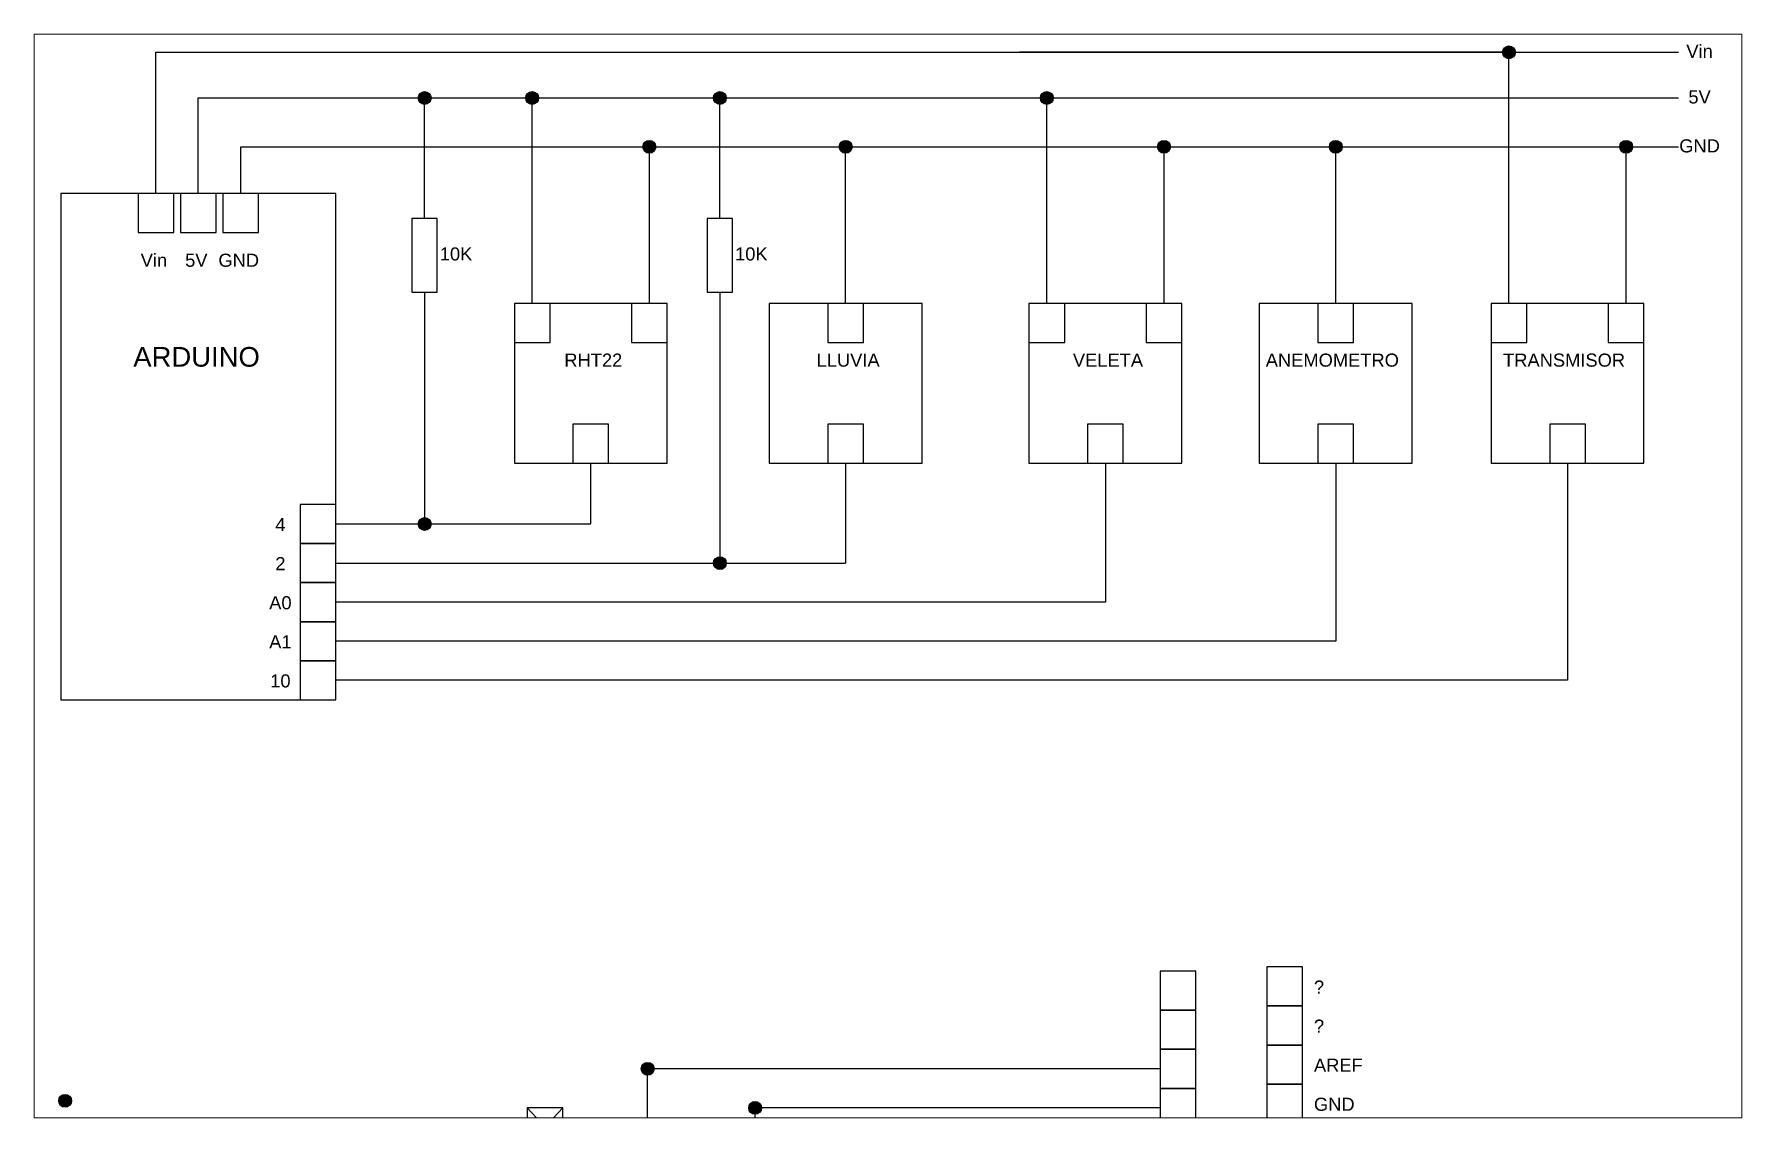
# Paper-space layout 'Sheet2' of a CAD drawing. Header units: millimetres. Extents: x 40 to 364, y 26 to 231.
# The model-space entities are those that its viewports show. They can reach past a viewport. Long polylines and large blocks are cut down to what shows.
import ezdxf
from ezdxf.enums import TextEntityAlignment as Align

# ---------------------------------------------------------------- set-up
doc = ezdxf.new("R2010")
doc.units = ezdxf.units.MM
doc.styles.get("Standard").update_dxf_attribs({"font": 'arial.ttf'})

# ---------------------------------------------------------------- blocks, each defined once
blk = doc.blocks.new('Conexion')
h = blk.add_hatch(color=256)
h.paths.add_polyline_path([(1.96, 0, 1), (-1.96, 0)])
h.paths.add_polyline_path([(0, -1.96), (0, 0), (-1.96, 0, 0.414214)])
h.paths.add_polyline_path([(0, -1.96, 0.414214), (1.96, 0), (0, 0)])
blk.add_circle((0, 0), 1.96)

msp = doc.modelspace()

# ---------------------------------------------------------------- linework, layer by layer
for p, q in [((27.73, 277.03), (27.73, 320.16)), ((27.73, 320.16), (492.65, 320.16)), ((440.89, 320.16), (291.46, 320.16)), ((440.89, 243.47), (440.89, 320.16)), ((40.68, 277.03), (40.68, 306.23)), ((40.68, 306.23), (492.65, 306.23)), ((109.78, 269.38), (109.78, 306.23)), ((142.62, 243.47), (142.62, 306.23)), ((199.95, 269.38), (199.95, 306.23)), ((299.78, 243.47), (299.78, 306.23)), ((53.63, 277.03), (53.63, 291.3)), ((53.63, 291.3), (492.65, 291.3)), ((178.41, 243.47), (178.41, 291.3)), ((238.33, 243.47), (238.33, 291.3)), ((335.57, 243.47), (335.57, 291.3)), ((388.01, 243.47), (388.01, 291.3)), ((476.68, 243.47), (476.68, 291.3)), ((109.78, 246.89), (109.78, 176.13)), ((199.95, 246.89), (199.95, 164.19)), ((160.52, 176.13), (160.52, 194.7)), ((238.33, 194.7), (238.33, 176.13)), ((317.68, 194.7), (317.68, 176.13)), ((388.01, 194.7), (388.01, 176.13)), ((458.79, 194.7), (458.79, 176.13)), ((82.7, 176.13), (160.52, 176.13)), ((238.33, 176.13), (238.33, 164.19)), ((317.68, 176.13), (317.68, 164.19)), ((388.01, 176.13), (388.01, 164.19)), ((458.79, 176.13), (458.79, 164.19)), ((82.7, 164.19), (238.33, 164.19)), ((317.68, 164.19), (317.68, 152.26)), ((388.01, 164.19), (388.01, 152.26)), ((458.79, 164.19), (458.79, 152.26)), ((317.68, 152.26), (82.7, 152.26)), ((388.01, 152.26), (388.01, 140.33)), ((458.79, 153.31), (458.79, 128.4)), ((458.79, 152.26), (458.79, 140.33)), ((388.01, 140.33), (82.7, 140.33)), ((458.79, 128.4), (82.7, 128.4)), ((177.88, -91.59), (177.88, 9.77)), ((334.43, 9.77), (177.88, 9.77)), ((210.7, -79.66), (210.7, -2.17)), ((334.43, -2.17), (210.7, -2.17))]:
    msp.add_line(p, q)
at = {"color": 5}
for p, q in [((141.07, -14.03), (151.97, -2.1)), ((141.07, -2.1), (151.97, -14.03))]:
    msp.add_line(p, q, dxfattribs=at)
for points in [[(-1.34, 277.03), (-1.34, 122.43), (82.7, 122.43), (82.7, 277.03)], [(22.29, 277.03), (22.29, 265.1), (33.18, 265.1), (33.18, 277.03)], [(35.23, 277.03), (35.23, 265.1), (46.13, 265.1), (46.13, 277.03)], [(48.18, 277.03), (48.18, 265.1), (59.08, 265.1), (59.08, 277.03)], [(105.89, 269.38), (105.89, 246.89), (113.66, 246.89), (113.66, 269.38)], [(196.07, 269.38), (196.07, 246.89), (203.84, 246.89), (203.84, 269.38)], [(137.18, 243.47), (137.18, 231.54), (148.07, 231.54), (148.07, 243.47)], [(137.18, 243.47), (137.18, 194.72), (183.86, 194.72), (183.86, 243.47)], [(172.96, 243.47), (172.96, 231.54), (183.86, 231.54), (183.86, 243.47)], [(214.99, 243.47), (214.99, 194.72), (261.68, 194.72), (261.68, 243.47)], [(232.89, 243.47), (232.89, 231.54), (243.78, 231.54), (243.78, 243.47)], [(294.33, 243.47), (294.33, 231.54), (305.23, 231.54), (305.23, 243.47)], [(294.33, 243.47), (294.33, 194.72), (341.02, 194.72), (341.02, 243.47)], [(330.12, 243.47), (330.12, 231.54), (341.02, 231.54), (341.02, 243.47)], [(364.67, 243.47), (364.67, 194.72), (411.35, 194.72), (411.35, 243.47)], [(382.56, 243.47), (382.56, 231.54), (393.46, 231.54), (393.46, 243.47)], [(435.45, 243.47), (435.45, 231.54), (446.34, 231.54), (446.34, 243.47)], [(435.45, 243.47), (435.45, 194.72), (482.13, 194.72), (482.13, 243.47)], [(471.23, 243.47), (471.23, 231.54), (482.13, 231.54), (482.13, 243.47)], [(155.07, 206.63), (155.07, 194.7), (165.96, 194.7), (165.96, 206.63)], [(232.89, 206.63), (232.89, 194.7), (243.78, 194.7), (243.78, 206.63)], [(312.23, 206.63), (312.23, 194.7), (323.12, 194.7), (323.12, 206.63)], [(382.56, 206.63), (382.56, 194.7), (393.46, 194.7), (393.46, 206.63)], [(453.34, 206.63), (453.34, 194.7), (464.23, 194.7), (464.23, 206.63)], [(71.81, 182.09), (71.81, 170.16), (82.7, 170.16), (82.7, 182.09)], [(71.81, 170.16), (71.81, 158.23), (82.7, 158.23), (82.7, 170.16)], [(71.81, 158.23), (71.81, 146.3), (82.7, 146.3), (82.7, 158.23)], [(71.81, 146.3), (71.81, 134.36), (82.7, 134.36), (82.7, 146.3)], [(71.81, 134.36), (71.81, 122.43), (82.7, 122.43), (82.7, 134.36)], [(334.43, 39.6), (334.43, 27.66), (345.33, 27.66), (345.33, 39.6)], [(334.43, 27.66), (334.43, 15.73), (345.33, 15.73), (345.33, 27.66)], [(334.43, 15.73), (334.43, 3.8), (345.33, 3.8), (345.33, 15.73)], [(334.43, 3.8), (334.43, -8.13), (345.33, -8.13), (345.33, 3.8)]]:
    msp.add_lwpolyline(points, close=True)
for points in [[(366.97, 40.88), (366.97, 28.95), (377.86, 28.95), (377.86, 40.88)], [(366.97, 28.95), (366.97, 17.01), (377.86, 17.01), (377.86, 28.95)], [(366.97, 17.01), (366.97, 5.08), (377.86, 5.08), (377.86, 17.01)], [(366.97, 5.08), (366.97, -6.85), (377.86, -6.85), (377.86, 5.08)], [(141.07, -2.1), (141.07, -14.03), (151.97, -14.03), (151.97, -2.1)], [(366.97, -6.85), (366.97, -18.78), (377.86, -18.78), (377.86, -6.85)]]:
    msp.add_lwpolyline(points, close=True, dxfattribs=at)

# ---------------------------------------------------------------- block references
for p in [(440.89, 320.16), (109.78, 306.23), (142.62, 306.23), (199.95, 306.23), (299.78, 306.23), (178.41, 291.3), (238.33, 291.3), (335.57, 291.3), (388.01, 291.3), (476.68, 291.3), (109.78, 176.13), (199.95, 164.19), (177.88, 9.77), (0, 0), (210.7, -2.17)]:
    msp.add_blockref('Conexion', p)

# ---------------------------------------------------------------- texts
for s, height, p in [('Vin', 4, (499.1, 318.46)), ('5V', 4, (499.1, 304.53)), ('GND', 4, (499.1, 289.59)), ('Vin', 4, (27.12, 254.67)), ('5V', 4, (40.07, 254.67)), ('GND', 4, (53.02, 254.67)), ('10K', 4, (119.38, 256.59)), ('10K', 4, (209.55, 256.59)), ('ARDUINO', 6, (40.14, 224.17)), ('RHT22', 4, (161.29, 224.17)), ('LLUVIA', 4, (239.11, 224.17)), ('VELETA', 4, (318.45, 224.17)), ('ANEMOMETRO', 4, (386.96, 224.17)), ('TRANSMISOR', 4, (457.73, 224.17)), ('4', 4, (65.74, 173.95)), ('2', 4, (65.74, 162.02)), ('A0', 4, (65.74, 150.08)), ('A1', 4, (65.74, 138.15)), ('10', 4, (65.74, 126.22))]:
    msp.add_text(s, height=height).set_placement(p, align=Align.CENTER)
for s, p in [('?', (381.35, 32.73)), ('?', (381.35, 20.8)), ('AREF', (381.35, 8.87)), ('GND', (381.35, -3.06))]:
    msp.add_text(s, height=4, dxfattribs=at).set_placement(p)
msp.add_text('N/C', height=4, dxfattribs=at).set_placement((138.6, -10.24), align=Align.RIGHT)

psp = doc.layouts.new('Sheet2')

# ---------------------------------------------------------------- viewports
at = {"layer": '0'}
psp.add_viewport(center=(202.5, 128.5), size=(324, 205.6), view_center_point=(251.28, 160.25), view_height=330.9064, dxfattribs=at)

doc.saveas('drawing.dxf')
